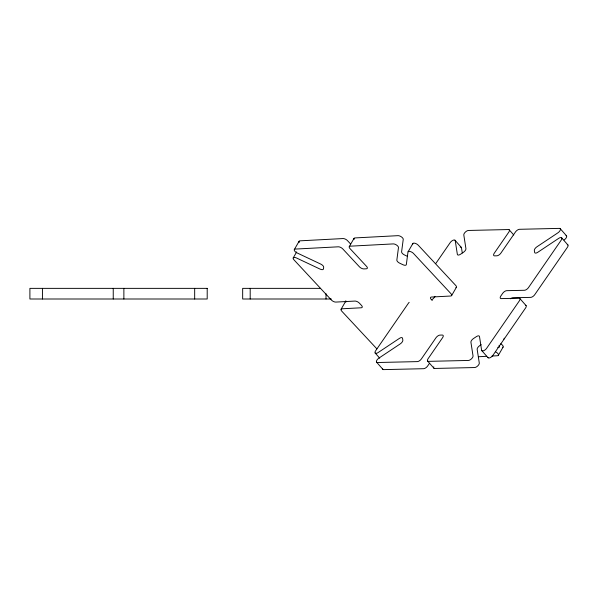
<?xml version="1.0" encoding="UTF-8"?>
<svg xmlns="http://www.w3.org/2000/svg" width="598" height="598" viewBox="0 0 598 598"><rect width="100%" height="100%" fill="white"/><g stroke="black" fill="none" stroke-linecap="round" stroke-linejoin="round"><path stroke-width="0.9" d="M412.62 244.649L412.725 243.872A3.543 1.585 30 0 1 414.877 243.251A3.543 1.585 30 0 1 418.279 245.24L455.706 285.418A3.543 1.585 30 0 1 455.975 287.66M294.336 249.523L299.097 241.271M293.229 257.895L296.69 251.9M349.284 246.608L354.038 238.363M341.099 309.226L345.853 300.981M408.083 251.795L412.844 243.55M451.61 295.591L456.364 287.346M498.366 355.302L503.12 347.049M435.852 263.419L450.167 242.661A3.543 1.63 -41.3 0 1 453.217 240.194A3.543 1.63 -41.3 0 1 455.242 240.71L457.35 254.337A3.543 1.63 -41.3 0 0 460.49 254.27L463.345 252.363A3.543 1.63 -41.3 0 0 465.924 248.633L463.816 234.999A3.543 1.63 -41.3 0 1 465.319 232.129A3.543 1.63 -41.3 0 1 468.496 230.454L508.39 229.55A3.543 1.63 -41.3 0 1 508.793 232.136L494.225 253.268A3.543 1.63 -41.3 0 0 494.628 255.862L496.848 255.809A3.543 1.63 -41.3 0 0 500.885 253.118L515.454 231.987A3.543 1.63 -41.3 0 1 519.498 229.296L559.392 228.384A3.543 1.63 -41.3 0 1 560.319 229.968A3.543 1.63 -41.3 0 1 557.859 232.861L536.914 246.81A3.543 1.63 -41.3 0 0 534.335 250.547L534.619 252.378A3.543 1.63 -41.3 0 0 537.759 252.304L558.704 238.355A3.543 1.63 -41.3 0 1 561.522 237.727A3.543 1.63 -41.3 0 1 561.208 240.134L528.497 287.586A3.543 1.63 -41.3 0 1 524.453 290.277L506.693 290.68A3.543 1.63 -41.3 0 0 502.649 293.371L500.825 296.017A3.543 1.63 -41.3 0 0 501.229 298.604L518.997 298.2A3.543 1.63 -41.3 0 1 519.393 300.794L486.682 348.238A3.543 1.63 -41.3 0 1 483.633 350.712A3.543 1.63 -41.3 0 1 481.607 350.196L479.499 336.562A3.543 1.63 -41.3 0 0 476.359 336.637L473.504 338.535A3.543 1.63 -41.3 0 0 470.925 342.273L473.033 355.907A3.543 1.63 -41.3 0 1 471.53 358.77A3.543 1.63 -41.3 0 1 468.354 360.452L428.452 361.356A3.543 1.63 -41.3 0 1 428.056 358.763L442.625 337.638A3.543 1.63 -41.3 0 0 442.221 335.044L440.001 335.097A3.543 1.63 -41.3 0 0 435.957 337.788L421.396 358.92A3.543 1.63 -41.3 0 1 417.352 361.611L377.45 362.515A3.543 1.63 -41.3 0 1 376.523 360.93A3.543 1.63 -41.3 0 1 378.99 358.045L400.256 343.88A3.543 1.63 -41.3 0 0 402.835 340.142L402.551 338.311A3.543 1.63 -41.3 0 0 399.412 338.386L378.145 352.543A3.543 1.63 -41.3 0 1 375.327 353.171A3.543 1.63 -41.3 0 1 375.641 350.764L408.352 303.321A3.543 1.63 -41.3 0 1 409.174 302.341M434.993 296.376L434.2 297.527A3.543 1.63 -41.3 0 1 431.965 299.598M429.454 363.375L427.63 366.013A3.543 1.63 -41.3 0 1 423.593 368.704L383.692 369.616A3.543 1.63 -41.3 0 1 382.645 368.674M481.173 344.68L479.745 345.637A3.543 1.63 -41.3 0 0 477.167 349.367L479.275 363.001A3.543 1.63 -41.3 0 1 477.772 365.871A3.543 1.63 -41.3 0 1 474.595 367.546L434.694 368.45A3.543 1.63 -41.3 0 1 433.782 366.828M478.587 356.737L486.645 356.311M492.012 356.027L497.387 355.743A3.543 1.585 30 0 0 498.313 354.248A3.543 1.585 30 0 0 495.525 351.841M320.461 288.363L242.668 288.363L242.668 299L331.322 299M407.515 256.385L404.547 254.987A3.543 1.585 30 0 1 401.602 251.825L403.231 239.394A3.543 1.585 30 0 0 401.475 236.928A3.543 1.585 30 0 0 397.984 235.664L355.01 237.929A3.543 1.585 30 0 0 354.098 239.462M432.234 300.517L431.195 299.396A3.543 1.585 30 0 1 431.502 297.034L450.638 296.025A3.543 1.585 30 0 0 450.944 293.663L413.524 253.485A3.543 1.585 30 0 0 410.123 251.496A3.543 1.585 30 0 0 407.963 252.117L406.341 264.548A3.543 1.585 30 0 1 402.955 264.727L399.793 263.232A3.543 1.585 30 0 1 396.848 260.07L398.47 247.639A3.543 1.585 30 0 0 396.721 245.173A3.543 1.585 30 0 0 393.222 243.909L350.249 246.174A3.543 1.585 30 0 0 349.942 248.536L366.611 266.431A3.543 1.585 30 0 1 366.297 268.794L363.905 268.921A3.543 1.585 30 0 1 359.435 266.813L342.766 248.918A3.543 1.585 30 0 0 338.289 246.81L295.315 249.074A3.543 1.585 30 0 0 294.395 250.569A3.543 1.585 30 0 0 297.184 252.976L320.73 264.084A3.543 1.585 30 0 1 323.675 267.246L323.458 268.921A3.543 1.585 30 0 1 320.072 269.1L296.526 257.992A3.543 1.585 30 0 0 293.469 257.648A3.543 1.585 30 0 0 293.917 259.786L331.337 299.972A3.543 1.585 30 0 0 335.814 302.08L354.95 301.071A3.543 1.585 30 0 1 359.428 303.186L361.513 305.421A3.543 1.585 30 0 1 361.199 307.783L342.063 308.792A3.543 1.585 30 0 0 341.757 311.154L376.845 348.821M350.645 244.029L347.52 240.673A3.543 1.585 30 0 0 343.043 238.557L300.076 240.83A3.543 1.585 30 0 0 299.224 242.474M560.251 228.705L566.493 235.799M561.612 237.802L567.928 244.986M509.212 229.819L513.749 234.984M519.812 298.477L526.053 305.571M455.041 240.269L461.282 247.363M481.801 350.637L488.043 357.731M427.637 361.087L433.879 368.181M375.163 353.014L379.7 358.172M376.598 362.201L382.84 369.295M462.269 252.917L461.484 247.804A3.543 1.63 -41.3 0 0 460.206 247.086M326.007 293.678L326.007 299M250.196 288.363L250.196 299M194.671 288.363L194.671 299M123.876 288.363L123.876 299M113.239 288.363L113.239 299M42.436 288.363L42.436 299M499.061 345.345A3.543 1.585 30 0 1 497.76 347.341M504.316 338.191A3.543 1.585 30 0 1 503.763 339.044M500.72 343.82A3.543 1.585 30 0 1 502.604 347.423M345.913 302.072A3.543 1.585 30 0 1 345.779 301.123M487.848 357.29A3.543 1.63 -41.3 0 0 489.874 357.806A3.543 1.63 -41.3 0 0 492.924 355.339L525.635 307.888A3.543 1.63 -41.3 0 0 525.425 305.301M510.535 298.791A3.543 1.63 -41.3 0 1 512.927 297.782L530.695 297.378A3.543 1.63 -41.3 0 0 534.739 294.679L567.45 247.236A3.543 1.63 -41.3 0 0 567.27 244.657M566.067 235.537A3.543 1.63 -41.3 0 1 566.456 237.331A3.543 1.63 -41.3 0 1 564.101 239.955M207.2 288.363L29.907 288.363L29.9 299L207.2 299L207.207 288.363"/></g></svg>
